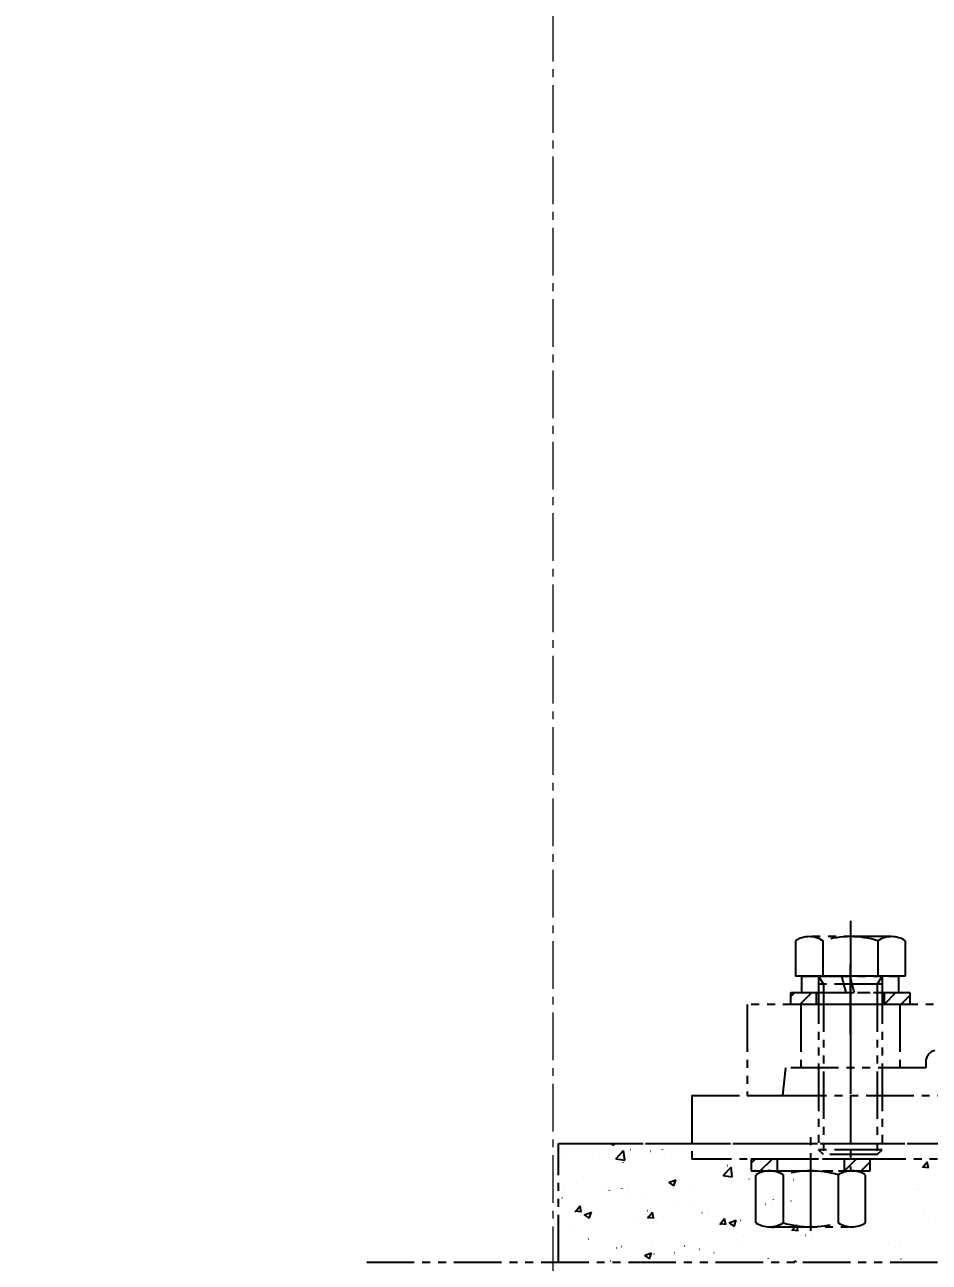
# Model space of a CAD drawing. Header units: millimetres. Extents: x -50460 to 50460, y -35640 to 35640.
# Drawn here: x 32937.8 to 33166, y 20464.4 to 20776.7 of the extents above; entities that cross this region are included whole.
import ezdxf

# ---------------------------------------------------------------- set-up
doc = ezdxf.new("R2010")
doc.units = ezdxf.units.MM
doc.linetypes.add('双点画线', pattern=[22, 12, -2, 2, -2, 2, -2])
doc.linetypes.add('点画线', pattern=[18, 12, -2, 2, -2])
doc.layers.get('0').update_dxf_attribs({"lineweight": 35})
for name, color, linetype, lineweight in [('7', 30, '双点画线', 18), ('EB0', 7, 'Continuous', 15), ('中心线层', 1, '点画线', 18), ('尺寸线层', 4, 'Continuous', 18)]:
    doc.layers.add(name, color=color, linetype=linetype, lineweight=lineweight)
doc.dimstyles.new('AM_DEMATIC$0', dxfattribs={"dimscale": 120, "dimtxt": 3, "dimasz": 1.5, "dimexe": 1, "dimexo": 0, "dimgap": 1, "dimtad": 1, "dimdsep": 46, "dimtxsty": 'Standard', "dimblk": '_CAXARROW', "dimcen": 0, "dimdle": 3, "dimclrd": 256, "dimclre": 256, "dimclrt": 2, "dimadec": 0, "dimazin": 2, "dimtfac": 0.7071067811865475, "dimtdec": 3, "dimtmove": 0, "dimatfit": 3, "dimfxl": 0, "dimfrac": 2, "dimtolj": 1, "dimlwd": 18, "dimarcsym": 0})

# ---------------------------------------------------------------- blocks, each defined once
blk = doc.blocks.new('*X591')
at = {"layer": '7', "linetype": '双点画线', "lineweight": 25}
for p, q in [((-75, 86.14999957531472), (-75, 23.14999957531472)), ((-64.60769515458378, 82.14999957531472), (-85.39230484541622, 82.14999957531472)), ((-88.85640646054526, 81.12825016146599), (-88.85640646054526, 72.14999957531472)), ((-81.92820323027263, 81.12825016146599), (-81.92820323027263, 72.14999957531472)), ((-75, 79.99757130484795), (-75, 58.69943262291781)), ((-68.07179676972737, 81.12825016146599), (-68.07179676972737, 72.14999957531472)), ((-61.14359353945474, 81.12825016146599), (-61.14359353945474, 72.14999957531472)), ((-75, 57.54999957531618), (-75, 75.54999957531618)), ((-75, 65.04999957531618), (-75, 75.14999957531472)), ((-61.14359353945474, 72.14999957531472), (-88.85640646054526, 72.14999957531472)), ((-87.19999999999709, 72.14999957531472), (-62.80000000000291, 72.14999957531472)), ((-87.19999999999709, 68.04999957531618), (-87.19999999999709, 72.14999957531472)), ((-67, 72.14999957531472), (-83, 72.14999957531472)), ((-83, 72.14999957531472), (-81.80000000000291, 70.14999957531472)), ((-83, 72.14999957531472), (-83, 28.34999957531545)), ((-76.06115808492177, 68.04999957531618), (-77.15974977388396, 72.14999957531472)), ((-74.08101014103158, 68.58057861777343), (-75.03743360404042, 72.14999957531472)), ((-67, 72.14999957531472), (-68.19999999999709, 70.14999957531472)), ((-67, 72.14999957531472), (-67, 28.34999957531545)), ((-62.80000000000291, 68.04999957531618), (-62.80000000000291, 72.14999957531472)), ((-67, 70.14999957531472), (-83, 70.14999957531472)), ((-81.80000000000291, 70.14999957531472), (-81.80000000000291, 27.14999957531472)), ((-75, 70.07114860946967), (-75, 42.50076767699284)), ((-68.19999999999709, 70.14999957531472), (-68.19999999999709, 27.14999957531472)), ((-90, 68.04999957531618), (-60, 68.04999957531618)), ((-90, 65.04999957531618), (-90, 68.04999957531618)), ((-90, 67.02056232375253), (-88.97056274831994, 68.0499995754908)), ((-87.72792206145823, 65.04999957519976), (-84.72792206140002, 68.04999957525797)), ((-87.19999999999709, 68.04999957531618), (-62.80000000000291, 68.04999957531618)), ((-83.5, 65.04999957531618), (-83.5, 68.04999957531618)), ((-73.93884191507823, 68.04999957531618), (-74.08101014103158, 68.58057861777343)), ((-66.5, 68.04999957531618), (-66.5, 65.04999957531618)), ((-66.49999999982538, 65.06471820130173), (-63.51471862598555, 68.04999957519976)), ((-62.27207793871639, 65.04999957525797), (-60.00000000017462, 67.32207751379974)), ((-60, 68.04999957531618), (-60, 65.04999957531618)), ((-35.99041606974788, 65.04999957531618), (-100.9904147956986, 65.04999957531618)), ((-100.9904147956986, 65.04999957531618), (-100.9904147956986, 42.04999999999927)), ((-60, 65.04999957531618), (-90, 65.04999957531618)), ((-87.5, 65.04999957531618), (-87.5, 49.04999993294405)), ((-62.5, 65.04999957531618), (-62.5, 49.04999993294405)), ((-55.99041562271304, 50.53137171963681), (-55.99041562271304, 49.04999993294405)), ((-92.06666113980464, 42.04999999999927), (-91.25836691097356, 49.05000946968721)), ((-55.99041562271304, 49.04999993294405), (-91.25837241701083, 49.04999993294405)), ((-115, 42.04999999999927), (115, 42.04999999999927)), ((-115, 42.04999999999927), (-115, 26.04999999999927)), ((-100.9904147956986, 42.04999999999927), (-92.06666113980464, 42.04999999999927)), ((-85, 15.54999999999927), (-85, 33.54999999999927)), ((-148.6353144765162, 30.00000009739233), (151.3646855234838, 30.00000009739961)), ((-148.6353144765162, 9.739596862345934e-08), (-148.6353144765162, 30.00000009739233)), ((-139.2440376815503, 29.99999999999636), (139.2440376815503, 30)), ((-137.7567215866002, 28.56522225637309), (-137.7352994438843, 28.55157484631854)), ((-135.385248029299, 30.00000009720316), (-134.6640044080123, 29.51351513193003)), ((-134.6639828063198, 29.51362366846297), (-134.5007846525841, 30.00000009731957)), ((-134.1749295365298, 26.10091481978088), (-132.1965617525711, 28.16279919127555)), ((-131.9159173041116, 25.75064948431827), (-132.1965411895653, 28.16288265564435)), ((-130.5239590436104, 28.41971406713856), (-130.4987763441313, 28.42302943242248)), ((-122.3849364036869, 28.40336722504799), (-122.3647852288414, 28.41882976534544)), ((-81.80000000000291, 27.14999957531472), (-83, 28.34999957531545)), ((-67, 28.34999957531545), (-83, 28.34999957531545)), ((-68.19999999999709, 27.14999957531472), (-67, 28.34999957531545)), ((-146.5527472619287, 26.30948406489915), (-146.5275645624497, 26.31279943017944)), ((-140.1689329440269, 27.14992916398478), (-140.1437502445478, 27.15324452926507)), ((-134.1749295439222, 26.10091478127288), (-131.9159359908808, 25.75056620158648)), ((-132.3797637629759, 25.13972233331879), (-132.3583416202455, 25.12607492326424)), ((-125.3729244728165, 28.03478252177229), (-125.3541976284614, 28.01762253050038)), ((-121.8986073507258, 26.52768846752588), (-121.8771852080099, 26.51404105747497)), ((115, 26.04999999999927), (-115, 26.04999999999927)), ((-114.137607890254, 26.51325794778677), (-114.1174567154085, 26.52872048808422)), ((-70, 26.04999999999927), (-100, 26.04999999999927)), ((-100, 26.04999999999927), (-100, 23.04999999999927)), ((-99.99999999970896, 25.02056274878487), (-98.97056274837814, 26.05000000011569)), ((-97.72792206105078, 23.05000000029031), (-94.7279220612836, 26.05000000011569)), ((-93.5, 26.04999999999927), (-93.5, 23.04999999999927)), ((-85, 7.928250586151989), (-85, 26.04999999999927)), ((-68.19999999999709, 27.14999957531472), (-81.80000000000291, 27.14999957531472)), ((-76.5, 23.04999999999927), (-76.5, 26.04999999999927)), ((-76.49999999988358, 23.06471862592662), (-73.51471862592734, 26.04999999994106)), ((-72.27207793859998, 23.05000000005748), (-70.00000000005821, 25.32207793865746)), ((-70, 23.04999999999927), (-70, 26.04999999999927)), ((-56.81482615580899, 23.8873928838766), (-55.5903157593566, 25.34670754801846)), ((-55.29660638957284, 23.75461327169614), (-55.59029546058446, 25.34675346783479)), ((-107.0670069014304, 21.89673185581705), (-105.0886391174718, 23.95861622731172)), ((-107.0670069073531, 21.89673182501792), (-104.8080133543117, 21.54638324533153)), ((-105.9548045439733, 24.43556503845684), (-105.9333824012429, 24.42191762840594)), ((-105.8902793768357, 24.62314867053283), (-105.8701282019902, 24.63861121082664)), ((-105.4102489325887, 22.58763679087133), (-105.3850662331097, 22.59095215615162)), ((-104.8079984509095, 21.54644958789504), (-105.0886223363632, 23.95868275922112)), ((-100, 23.04999999999927), (-70, 23.04999999999927)), ((-99.02643461468688, 23.42808188995696), (-99.00125191520783, 23.43139725523724)), ((-98.85640646055981, 9.971749413849466), (-98.85640646055981, 22.02825058615417)), ((-97.6429508633446, 22.7330393931843), (-97.62279968849907, 22.74850193348175)), ((-95.39230484541622, 23.04999999999927), (-74.60769515459833, 23.04999999999927)), ((-91.92820323028718, 22.02825058615417), (-91.92820323028718, 9.971749413849466)), ((-90.09669030808436, 22.39803124962418), (-90.07526816536847, 22.38438383957327)), ((-89.38146071427036, 24.69786679311073), (-89.35627801479131, 24.70118215839466)), ((-78.07179676972737, 22.02825058615417), (-78.07179676972737, 9.971749413849466)), ((-71.14359353945474, 9.971749413849466), (-71.14359353945474, 22.02825058615417)), ((-56.79850552715652, 24.0739384496228), (-55.28030480726738, 23.94111309767686)), ((-144.0025694257783, 20.03408101545574), (-143.9824182509328, 20.04954355575319)), ((-131.1217851005349, 19.20264883754862), (-131.0966024010559, 19.20596420283255)), ((-121.4768112001184, 20.47243374070604), (-121.4516285006393, 20.47574910598632)), ((-120.7660185054992, 20.13920531180702), (-118.9875477930182, 20.82189625569299)), ((-120.7660185417044, 20.13920529814641), (-119.502565281131, 19.28699531325765)), ((-119.5025518331386, 19.28709200640878), (-118.9875331985531, 20.82199248546749)), ((-115.6536922525847, 19.12874705085778), (-115.6349654082296, 19.11158705958587)), ((-100.628775673249, 21.47716250081066), (-100.6100488288939, 21.46000250953875)), ((-100.5778467203345, 21.01006511540254), (-100.5564245776186, 20.99641770535163)), ((-89.39562234995537, 20.84293011598129), (-89.37547117510985, 20.85839265627874)), ((-57.88393628534686, 19.70623461591822), (-57.85875358586782, 19.70954998120214)), ((-147.7447514461091, 16.30235519956113), (-147.726024601754, 16.28519520828922)), ((-147.4509873384668, 18.61075230055576), (-147.4295651957509, 18.59710489050485)), ((-137.5055994184368, 18.36220373846299), (-137.4804167189577, 18.36551910374692)), ((-135.7552409122873, 18.14397173810721), (-135.7350897374417, 18.15943427840466)), ((-132.7198348666861, 18.65077064961588), (-132.701108022331, 18.63361065834033)), ((-131.5071845317143, 16.51862887148673), (-131.4857623889839, 16.50498146143582)), ((-127.5079123988544, 16.25386246084599), (-127.4877612240089, 16.26932500114344)), ((-94.52382441352529, 15.88300534566952), (-94.50509756917018, 15.86584535439761)), ((-58.29477326545748, 18.26837403171885), (-58.27335112272704, 18.25472662166794)), ((-144.3825854655588, 12.75123382847232), (-143.1580750691064, 14.21054849261418)), ((-144.366264846889, 12.9377793704989), (-142.8480641269998, 12.80495401854932)), ((-142.8643736811937, 12.61852304269269), (-143.1580627521907, 14.21066323883133)), ((-142.1076670552284, 11.94691398520081), (-140.3291963427473, 12.62960492908678)), ((-140.844206599184, 11.09481738999966), (-140.329187964584, 12.62971786905837)), ((-126.6148836069624, 13.05661349447473), (-126.5961567626073, 13.03945350319918)), ((-126.1641768274712, 11.15732959988964), (-124.9396664310188, 12.61664426403149)), ((-126.1302267080755, 13.09312894843242), (-126.1088045653596, 13.07948153838151)), ((-124.6459664321592, 11.0246045078602), (-124.9396555031708, 12.61674470399885)), ((-119.2605838854215, 14.36375318358841), (-119.2404327105905, 14.37921572388586)), ((-115.6490702957963, 14.48109508269772), (-115.6276481530804, 14.46744767264681)), ((-112.4296633566264, 12.52515341427352), (-112.4044806571474, 12.5284687795538)), ((-96.36310108909674, 14.64035646443517), (-96.3379183896177, 14.6436718297191)), ((-89.9792867711949, 15.4808015635208), (-89.95410407171585, 15.48411692880472)), ((-56.40630829616566, 13.28249300684547), (-56.38615712132014, 13.29795554714292)), ((-142.1076670994516, 11.94691397254428), (-140.8442138388782, 11.09470398765552)), ((-128.4584515749448, 10.41492341203048), (-128.4332688754657, 10.4182387773144)), ((-126.1478562081902, 11.34387514712944), (-124.6296554883011, 11.21104979517986)), ((-122.0746372570429, 11.2553685111161), (-122.0494545575639, 11.25868387640003)), ((-111.0132553719304, 12.47364390624352), (-110.9931041970849, 12.48910644654097)), ((-107.9457681893982, 9.563425371325138), (-106.7212577929458, 11.022740035467)), ((-107.9294475694915, 9.749970923759975), (-106.4112468496023, 9.617145571810397)), ((-106.4275591831538, 9.430685973020445), (-106.7212482541654, 11.02282616915909)), ((-105.6045793816884, 9.912685488892748), (-103.8261086692073, 10.59537643277872)), ((-105.6045794148085, 9.912685479474021), (-104.3411261542351, 9.060475494585262)), ((-104.3411208600592, 9.060560344383703), (-103.8261022254737, 10.59546082344241)), ((-102.7659268585558, 10.58353462904051), (-102.7457756837102, 10.59899716933796)), ((-99.70526748902921, 12.38897165364688), (-99.68384534631332, 12.37532424359233)), ((-89.72735955133976, 7.969521142760641), (-88.50284915488737, 9.428835806902498)), ((-88.20915193413384, 7.836767438184324), (-88.50284100514546, 9.428907634322968)), ((-55.22060275975673, 10.91850919040007), (-55.19542006027768, 10.921824555684)), ((-144.525013842489, 8.299720361868822), (-144.4998311430099, 8.303035727149108)), ((-141.2014502835373, 6.564158915742155), (-141.1800281408068, 6.550511505687609)), ((-101.8707348073222, 6.498993473607698), (-101.852007962967, 6.481833482335787)), ((-95.39230484541622, 8.950000000000728), (-74.60769515459833, 8.950000000000728)), ((-94.51859834507923, 8.693425351735641), (-94.49844717024826, 8.708887892029452)), ((-94.3283096653904, 8.963471730592573), (-94.30688752267451, 8.949824320538028)), ((-89.71103893079271, 8.156066700390511), (-88.19283821090357, 8.023241348444571)), ((-87.31595324560476, 6.693076137995376), (-87.29077054612571, 6.696391503279301)), ((-86.27126983161725, 6.80331607442713), (-86.25111865677172, 6.818778614724579)), ((-84.8045921932935, 6.976969874755014), (-84.78586534893839, 6.959809883483103)), ((-141.0293507187744, 5.878497921679809), (-141.0091995439288, 5.89396046197362)), ((-133.9617940008466, 3.672601622311049), (-133.9430671564915, 3.655441631035501)), ((-132.7820222053415, 3.98838864442223), (-132.7618710305105, 4.003851184719679)), ((-125.2576474767702, 4.472035486673121), (-125.2362253340543, 4.458388076622214)), ((-116.8956513867306, 4.150578023560229), (-116.8769245423755, 4.133418032284681)), ((-113.0274894135655, 3.308088184676308), (-113.0023067140864, 3.311403549960232)), ((-103.382515513149, 4.577873087830085), (-103.3573328136699, 4.581188453114009)), ((-63.6747243541613, 3.731228169668611), (-63.65599750980618, 3.714068178393063)), ((-62.52639262274897, 4.833814512694516), (-62.50497048003308, 4.820167102643609)), ((-196.9880402761337, -3.637978807091713e-12), (199.7174075539951, 0)), ((-135.477865998997, 0.3524400354253885), (-135.452683299518, 0.3557554007093131)), ((-126.946227931403, 1.720394162286539), (-125.1677572189365, 2.403085106172512)), ((-126.9462279725558, 1.720394153871894), (-125.6827747119823, 0.8681841689831344)), ((-125.6827756260172, 0.8682857279454765), (-125.1677569914173, 2.403186207004183)), ((-124.5346936918504, 2.098279367077339), (-124.5145425170049, 2.11374190737115)), ((-119.8806896531314, 1.046535563618818), (-119.8592675104155, 1.03288815356791)), ((-119.4113037314673, 2.46764308559068), (-119.3861210319883, 2.470958450874605)), ((-116.2873651784757, 0.2081700898743293), (-116.2672140036302, 0.2236326301717781)), ((-109.3995332409104, 2.434501697811356), (-109.3781110981799, 2.420854287760449)), ((-95.7657835475984, 0.9048363184665504), (-95.74705670324329, 0.8876763271946402)), ((-93.45573043409968, 0.3423782688150823), (-93.43430829138379, 0.3287308587641746)), ((-89.62557386506523, 4.329194780439138e-10), (-88.66466954539646, 0.3688566098644515)), ((-88.78846129325393, -3.637978807091713e-12), (-88.66467125240888, 0.3689291614282411)), ((-62.24001718380896, 0.8560258138277277), (-62.21483448432991, 0.8593411791080143)), ((-61.52928429128951, 1.132988242596184), (-61.50913311645854, 1.148450782889995))]:
    blk.add_line(p, q, dxfattribs=at)
for centre, radius, start, end in [((-85.39230484541622, 75.76684354512327), 6.383156030192946, 57.13276776345447, 122.8672322364332), ((-75, 58.14999957531472), 24.00000000000005, 73.22134511910264, 106.7786548810232), ((-64.60769515458378, 75.76684354512327), 6.383156030192958, 57.132767763455, 122.8672322364334), ((-52.99041562271304, 50.53137181575948), 3, 103.0000028856336, 180.0000000001274), ((-95.39230484541622, 16.66684396980781), 6.38315603019295, 57.13276776345518, 122.8672322364334), ((-85, -0.9500000000007276), 24.00000000000005, 73.22134511910262, 106.778654881023), ((-74.60769515459833, 16.66684396980781), 6.383156030192947, 57.13276776345491, 122.8672322364336), ((-95.39230484541622, 15.33315603019219), 6.38315603019297, 237.1327677634548, 302.8672322364334), ((-85, 32.95000000000073), 24.00000000000006, 253.2213451191028, 286.7786548810229), ((-74.60769515459833, 15.33315603019219), 6.38315603019295, 237.132767763455, 302.8672322364337)]:
    blk.add_arc(centre, radius, start, end, dxfattribs=at)
blk = doc.blocks.new('*X590')
at = {"layer": 'EB0'}
blk.add_blockref('*X591', (0, 7.275957614183426e-12), dxfattribs=at)
blk = doc.blocks.new('*X647')
at = {"layer": '尺寸线层', "linetype": 'Continuous', "lineweight": 18}
for points in [[(31921.06310700121, 18578.15995013993), (32101.06310700121, 18555.65995013993), (32101.06310700121, 18600.65995013993)], [(33071.06310700115, 18578.15995013993), (32891.06310700115, 18555.65995013993), (32891.06310700115, 18600.65995013993)]]:
    blk.add_hatch(color=256, dxfattribs=at).paths.add_polyline_path(points, flags=0)
at = {"layer": '尺寸线层'}
for p, q in [((31921.06310700121, 21162.18193107477), (31921.06310700121, 18458.15995013993)), ((33071.06310700115, 20461.44460688288), (33071.06310700115, 18458.15995013993))]:
    blk.add_line(p, q, dxfattribs=at)
at = {"layer": '尺寸线层', "linetype": 'Continuous', "lineweight": 18}
blk.add_line((33071.06310700115, 18578.15995013993), (31921.06310700121, 18578.15995013993), dxfattribs=at)
at = {"layer": '尺寸线层', "color": 2, "insert": (32509.06310650119, 18878.15995013993), "char_height": 360.0000000000001, "width": 1880.000000000007, "attachment_point": 5, "line_spacing_factor": 1.37}
blk.add_mtext('1150', dxfattribs=at)
blk = doc.blocks.new('_CAXARROW')
blk.add_hatch(color=0).paths.add_polyline_path([(0, 0), (-1, 0.125), (-1, -0.125)], flags=0)
blk = doc.blocks.new('*X648')
at = {"layer": '尺寸线层', "linetype": 'Continuous', "lineweight": 18}
for points in [[(33071.06310700115, 18578.15995013993), (33251.06310700115, 18600.65995013993), (33251.06310700115, 18555.65995013993)], [(34221.06310700121, 18578.15995013993), (34041.06310700121, 18600.65995013993), (34041.06310700121, 18555.65995013993)]]:
    blk.add_hatch(color=256, dxfattribs=at).paths.add_polyline_path(points, flags=0)
at = {"layer": '尺寸线层'}
for p, q in [((34221.06310700121, 21162.18193107477), (34221.06310700121, 18458.15995013993)), ((33071.06310700115, 20461.44460688288), (33071.06310700115, 18458.15995013993))]:
    blk.add_line(p, q, dxfattribs=at)
at = {"layer": '尺寸线层', "linetype": 'Continuous', "lineweight": 18}
blk.add_line((33071.06310700115, 18578.15995013993), (34221.06310700121, 18578.15995013993), dxfattribs=at)
at = {"layer": '尺寸线层', "color": 2, "insert": (33627.33097766828, 18878.15995013993), "char_height": 360.0000000000001, "width": 1880, "attachment_point": 5, "line_spacing_factor": 1.37}
blk.add_mtext('1150', dxfattribs=at)
blk = doc.blocks.new('*X649')
at = {"layer": '尺寸线层', "linetype": 'Continuous', "lineweight": 18}
for points in [[(32446.06310700117, 19488.91433521855), (32626.06310700117, 19511.41433521855), (32626.06310700117, 19466.41433521855)], [(33696.06310700117, 19488.91433521855), (33516.06310700117, 19511.41433521855), (33516.06310700117, 19466.41433521855)]]:
    blk.add_hatch(color=256, dxfattribs=at).paths.add_polyline_path(points, flags=0)
at = {"layer": '尺寸线层'}
for p, q in [((32446.06310700117, 21939.44460688287), (32446.06310700117, 19368.91433521855)), ((33696.06310700117, 21939.44460688287), (33696.06310700117, 19368.91433521855))]:
    blk.add_line(p, q, dxfattribs=at)
at = {"layer": '尺寸线层', "linetype": 'Continuous', "lineweight": 18}
blk.add_line((32446.06310700117, 19488.91433521855), (33696.06310700117, 19488.91433521855), dxfattribs=at)
at = {"layer": '尺寸线层', "color": 2, "insert": (33084.06310750116, 19788.91433521858), "char_height": 360.0000000000001, "width": 1880, "attachment_point": 5, "line_spacing_factor": 1.37}
blk.add_mtext('1250', dxfattribs=at)

msp = doc.modelspace()

# ---------------------------------------------------------------- linework, layer by layer
at = {"layer": '中心线层', "linetype": '点画线', "lineweight": 18}
msp.add_line((33071.06310700115, 20461.44460688288), (33071.06310700115, 27717.44460688288), dxfattribs=at)

# ---------------------------------------------------------------- block references
at = {"layer": '尺寸线层'}
msp.add_blockref('*X590', (33221.06310700115, 20464.44460688288), dxfattribs=at)

# ---------------------------------------------------------------- dimensions: what is measured, and where the dimension line sits
for base, p1, p2, picture, middle in [((33696.06310700117, 19488.91433521855), (32446.06310700117, 21939.44460688287), (33696.06310700117, 21939.44460688287), '*X649', (33071.06310700117, 19488.91433521855)), ((31921.06310700121, 18578.15995013993), (33071.06310700115, 20461.44460688288), (31921.06310700121, 21162.18193107477), '*X647', (32496.06310700118, 18578.15995013993))]:
    dim = msp.add_linear_dim(base=base, p1=p1, p2=p2, dimstyle='AM_DEMATIC$0', override={"dimsah": 1, "dimtfill": 1, "dimtzin": 8}, dxfattribs=at)
    dim.commit()
    dim.dimension.update_dxf_attribs({"geometry": picture, "text_midpoint": middle})
dim = msp.add_linear_dim(base=(34221.06310700121, 18578.15995013993), p1=(33071.06310700115, 20461.44460688288), p2=(34221.06310700121, 21162.18193107477), dimstyle='AM_DEMATIC$0', override={"dimsah": 1, "dimtfill": 1, "dimtzin": 8}, dxfattribs=at)
dim.commit()
dim.dimension.update_dxf_attribs({"geometry": '*X648', "text_midpoint": (33614.33097766828, 18578.15995013993), "dimtype": 160})

doc.saveas('drawing.dxf')
